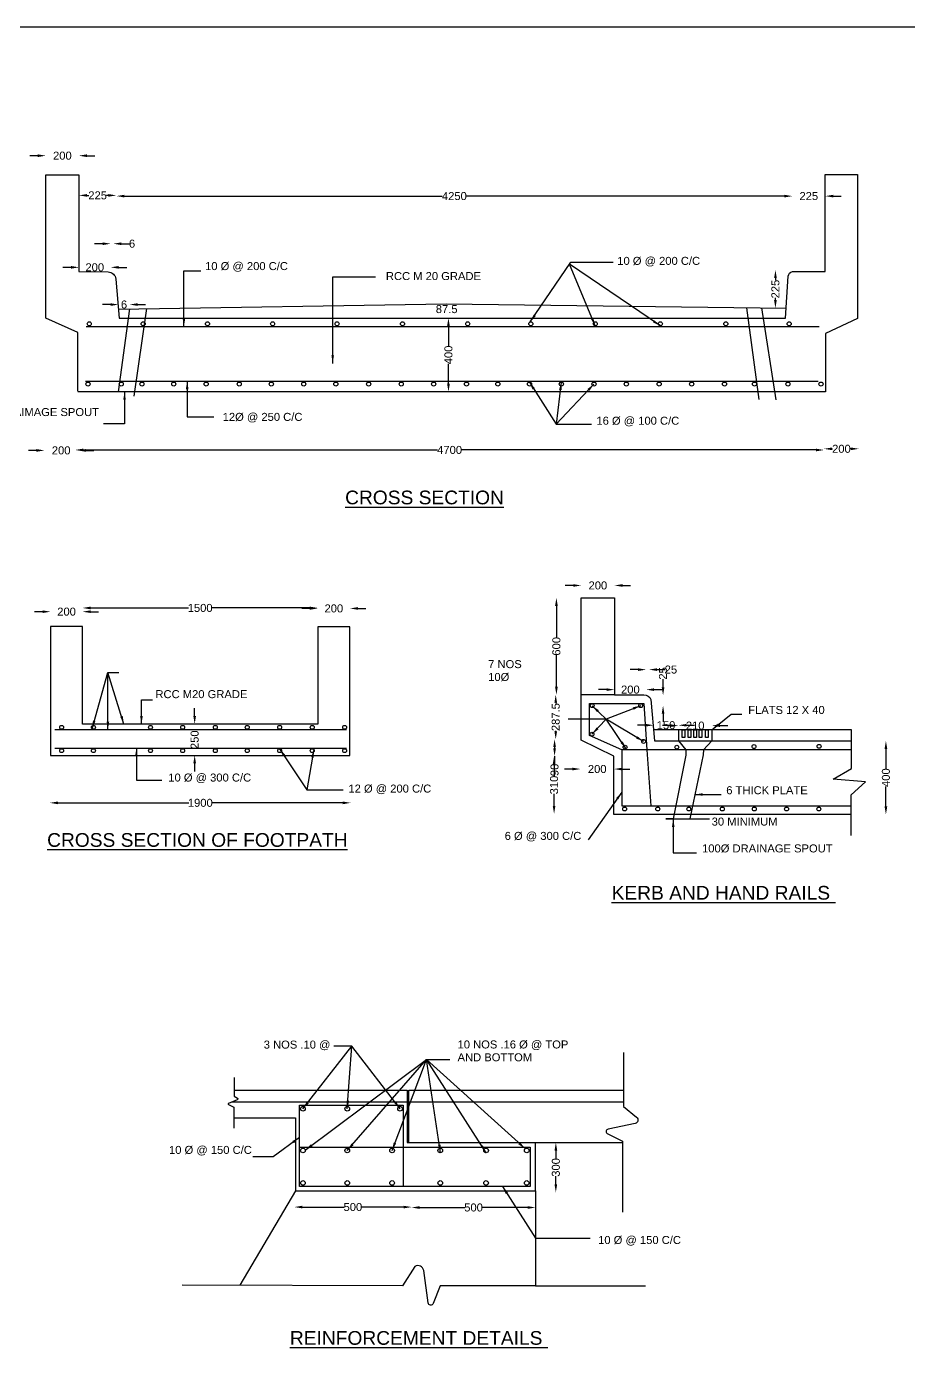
# Model space of a CAD drawing. Header units: millimetres. Extents: x 2326838 to 2622259, y 44388336 to 44595376.
# Drawn here: x 2473047 to 2550099, y 44478385 to 44595376 of the extents above; entities that cross this region are included whole.
import ezdxf

# ---------------------------------------------------------------- set-up
doc = ezdxf.new("R2010")
doc.units = ezdxf.units.MM
doc.header["$MEASUREMENT"] = 0
for name, color, linetype in [('DIMENSION', 7, 'Continuous'), ('DRAWING', 2, 'Continuous'), ('TEXT', 7, 'Continuous')]:
    doc.layers.add(name, color=color, linetype=linetype)
doc.styles.get("Standard").update_dxf_attribs({"font": 'arial.ttf', "height": 700})
doc.dimstyles.get("Standard").update_dxf_attribs({"dimtxt": 700, "dimasz": 700, "dimexe": 0.18, "dimexo": 0.0625, "dimgap": 0.09, "dimtad": 0, "dimdec": 0, "dimzin": 0, "dimdsep": 46, "dimtxsty": 'Standard', "dimcen": 0.09, "dimse1": 1, "dimse2": 1, "dimadec": 0, "dimazin": 0, "dimtfac": 1, "dimtdec": 0, "dimtofl": 0, "dimtmove": 0, "dimatfit": 3, "dimfxl": 1, "dimtolj": 1, "dimtzin": 0, "dimarcsym": 0})

# ---------------------------------------------------------------- blocks, each defined once
blk = doc.blocks.new('*D62')
at = {"layer": 'Defpoints', "color": 0, "transparency": 16777216}
for p in [(2474713, 44584097), (2474713, 44582410), (2477605, 44582410)]:
    blk.add_point(p, dxfattribs=at)
at = {"layer": 'DIMENSION', "color": 0, "lineweight": -2, "transparency": 16777216}
for p, q in [((2474013, 44584097), (2473313, 44584097)), ((2478305, 44584097), (2479005, 44584097))]:
    blk.add_line(p, q, dxfattribs=at)
at = {"layer": 'DIMENSION', "color": 0, "transparency": 16777216}
for points in [[(2474013, 44584214), (2474013, 44583980), (2474713, 44584097)], [(2478305, 44584214), (2478305, 44583980), (2477605, 44584097)]]:
    blk.add_solid(points, dxfattribs=at)
at = {"layer": 'DIMENSION', "color": 0, "transparency": 16777216, "insert": (2476159, 44584097), "char_height": 700, "attachment_point": 5}
blk.add_mtext('\\A1;200', dxfattribs=at)
blk = doc.blocks.new('*D63')
at = {"layer": 'Defpoints', "color": 0, "transparency": 16777216}
for p in [(2477605, 44580625), (2477605, 44580625), (2480884, 44580625)]:
    blk.add_point(p, dxfattribs=at)
at = {"layer": 'DIMENSION', "color": 0, "lineweight": -2, "transparency": 16777216}
for p, q in [((2478305, 44580625), (2478462, 44580625)), ((2480184, 44580625), (2480026, 44580625))]:
    blk.add_line(p, q, dxfattribs=at)
at = {"layer": 'DIMENSION', "color": 0, "transparency": 16777216}
for points in [[(2478305, 44580742), (2478305, 44580508), (2477605, 44580625)], [(2480184, 44580742), (2480184, 44580508), (2480884, 44580625)]]:
    blk.add_solid(points, dxfattribs=at)
at = {"layer": 'DIMENSION', "color": 0, "transparency": 16777216, "insert": (2479244, 44580625), "char_height": 700, "attachment_point": 5}
blk.add_mtext('\\A1;225', dxfattribs=at)
blk = doc.blocks.new('*D64')
at = {"layer": 'Defpoints', "color": 0, "transparency": 16777216}
for p in [(2480884, 44580625), (2539963, 44580625), (2539963, 44580563)]:
    blk.add_point(p, dxfattribs=at)
at = {"layer": 'DIMENSION', "color": 0, "lineweight": -2, "transparency": 16777216}
for p, q in [((2481584, 44580563), (2509365, 44580563)), ((2539263, 44580563), (2511482, 44580563))]:
    blk.add_line(p, q, dxfattribs=at)
at = {"layer": 'DIMENSION', "color": 0, "transparency": 16777216}
for points in [[(2481584, 44580679), (2481584, 44580446), (2480884, 44580563)], [(2539263, 44580679), (2539263, 44580446), (2539963, 44580563)]]:
    blk.add_solid(points, dxfattribs=at)
at = {"layer": 'DIMENSION', "color": 0, "transparency": 16777216, "insert": (2510424, 44580563), "char_height": 700, "attachment_point": 5}
blk.add_mtext('\\A1;4250', dxfattribs=at)
blk = doc.blocks.new('*D65')
at = {"layer": 'Defpoints', "color": 0, "transparency": 16777216}
for p in [(2539963, 44580625), (2542849, 44580625), (2542849, 44580562)]:
    blk.add_point(p, dxfattribs=at)
at = {"layer": 'DIMENSION', "color": 0, "lineweight": -2, "transparency": 16777216}
for p, q in [((2539263, 44580562), (2538563, 44580562)), ((2543549, 44580562), (2544249, 44580562))]:
    blk.add_line(p, q, dxfattribs=at)
at = {"layer": 'DIMENSION', "color": 0, "transparency": 16777216}
for points in [[(2539263, 44580679), (2539263, 44580445), (2539963, 44580562)], [(2543549, 44580679), (2543549, 44580445), (2542849, 44580562)]]:
    blk.add_solid(points, dxfattribs=at)
at = {"layer": 'DIMENSION', "color": 0, "transparency": 16777216, "insert": (2541406, 44580562), "char_height": 700, "attachment_point": 5}
blk.add_mtext('\\A1;225', dxfattribs=at)
blk = doc.blocks.new('*D66')
at = {"layer": 'Defpoints', "color": 0, "transparency": 16777216}
for p in [(2538490, 44574102), (2538504, 44574102), (2538504, 44570762)]:
    blk.add_point(p, dxfattribs=at)
at = {"layer": 'DIMENSION', "color": 0, "lineweight": -2, "transparency": 16777216}
for p, q in [((2538490, 44573402), (2538490, 44573214)), ((2538490, 44571462), (2538490, 44571650))]:
    blk.add_line(p, q, dxfattribs=at)
at = {"layer": 'DIMENSION', "color": 0, "transparency": 16777216}
for points in [[(2538374, 44573402), (2538607, 44573402), (2538490, 44574102)], [(2538374, 44571462), (2538607, 44571462), (2538490, 44570762)]]:
    blk.add_solid(points, dxfattribs=at)
at = {"layer": 'DIMENSION', "color": 0, "transparency": 16777216, "insert": (2538490, 44572432), "char_height": 700, "attachment_point": 5, "rotation": 90}
blk.add_mtext('\\A1;225', dxfattribs=at)
blk = doc.blocks.new('*D67')
at = {"layer": 'Defpoints', "color": 0, "transparency": 16777216}
for p in [(2509909, 44569897), (2509909, 44563443), (2509909, 44563443)]:
    blk.add_point(p, dxfattribs=at)
at = {"layer": 'DIMENSION', "color": 0, "lineweight": -2, "transparency": 16777216}
for p, q in [((2509909, 44569197), (2509909, 44567456)), ((2509909, 44564143), (2509909, 44565883))]:
    blk.add_line(p, q, dxfattribs=at)
at = {"layer": 'DIMENSION', "color": 0, "transparency": 16777216}
for points in [[(2509792, 44569197), (2510026, 44569197), (2509909, 44569897)], [(2509792, 44564143), (2510026, 44564143), (2509909, 44563443)]]:
    blk.add_solid(points, dxfattribs=at)
at = {"layer": 'DIMENSION', "color": 0, "transparency": 16777216, "insert": (2509909, 44566670), "char_height": 700, "attachment_point": 5, "rotation": 90}
blk.add_mtext('\\A1;400', dxfattribs=at)
blk = doc.blocks.new('*D68')
at = {"layer": 'Defpoints', "color": 0, "transparency": 16777216}
for p in [(2477605, 44574331), (2477605, 44573966), (2480380, 44573887)]:
    blk.add_point(p, dxfattribs=at)
at = {"layer": 'DIMENSION', "color": 0, "lineweight": -2, "transparency": 16777216}
for p, q in [((2476905, 44574331), (2476205, 44574331)), ((2481080, 44574331), (2481780, 44574331))]:
    blk.add_line(p, q, dxfattribs=at)
at = {"layer": 'DIMENSION', "color": 0, "transparency": 16777216}
for points in [[(2476905, 44574448), (2476905, 44574214), (2477605, 44574331)], [(2481080, 44574448), (2481080, 44574214), (2480380, 44574331)]]:
    blk.add_solid(points, dxfattribs=at)
at = {"layer": 'DIMENSION', "color": 0, "transparency": 16777216, "insert": (2478992, 44574331), "char_height": 700, "attachment_point": 5}
blk.add_mtext('\\A1;200', dxfattribs=at)
blk = doc.blocks.new('*D69')
at = {"layer": 'Defpoints', "color": 0, "transparency": 16777216}
for p in [(2480617, 44576398), (2480380, 44573887), (2480617, 44573747)]:
    blk.add_point(p, dxfattribs=at)
at = {"layer": 'DIMENSION', "color": 0, "lineweight": -2, "transparency": 16777216}
for p, q in [((2479680, 44576398), (2478980, 44576398)), ((2481317, 44576398), (2482017, 44576398))]:
    blk.add_line(p, q, dxfattribs=at)
at = {"layer": 'DIMENSION', "color": 0, "transparency": 16777216}
for points in [[(2479680, 44576515), (2479680, 44576281), (2480380, 44576398)], [(2481317, 44576515), (2481317, 44576281), (2480617, 44576398)]]:
    blk.add_solid(points, dxfattribs=at)
at = {"layer": 'DIMENSION', "color": 0, "transparency": 16777216, "insert": (2482248, 44576398), "char_height": 700, "attachment_point": 5}
blk.add_mtext('\\A1;6', dxfattribs=at)
blk = doc.blocks.new('*D70')
at = {"layer": 'Defpoints', "color": 0, "transparency": 16777216}
for p in [(2481067, 44571076), (2481067, 44570682), (2482032, 44570697)]:
    blk.add_point(p, dxfattribs=at)
at = {"layer": 'DIMENSION', "color": 0, "lineweight": -2, "transparency": 16777216}
for p, q in [((2480367, 44571076), (2479667, 44571076)), ((2482732, 44571076), (2483432, 44571076))]:
    blk.add_line(p, q, dxfattribs=at)
at = {"layer": 'DIMENSION', "color": 0, "transparency": 16777216}
for points in [[(2480367, 44571192), (2480367, 44570959), (2481067, 44571076)], [(2482732, 44571192), (2482732, 44570959), (2482032, 44571076)]]:
    blk.add_solid(points, dxfattribs=at)
at = {"layer": 'DIMENSION', "color": 0, "transparency": 16777216, "insert": (2481550, 44571076), "char_height": 700, "attachment_point": 5}
blk.add_mtext('\\A1;6', dxfattribs=at)
blk = doc.blocks.new('*D71')
at = {"layer": 'Defpoints', "color": 0, "transparency": 16777216}
for p in [(2474593, 44558317), (2474593, 44558317), (2477515, 44558317)]:
    blk.add_point(p, dxfattribs=at)
at = {"layer": 'DIMENSION', "color": 0, "lineweight": -2, "transparency": 16777216}
for p, q in [((2473893, 44558317), (2473193, 44558317)), ((2478215, 44558317), (2478915, 44558317))]:
    blk.add_line(p, q, dxfattribs=at)
at = {"layer": 'DIMENSION', "color": 0, "transparency": 16777216}
for points in [[(2473893, 44558434), (2473893, 44558200), (2474593, 44558317)], [(2478215, 44558434), (2478215, 44558200), (2477515, 44558317)]]:
    blk.add_solid(points, dxfattribs=at)
at = {"layer": 'DIMENSION', "color": 0, "transparency": 16777216, "insert": (2476054, 44558317), "char_height": 700, "attachment_point": 5}
blk.add_mtext('\\A1;200', dxfattribs=at)
blk = doc.blocks.new('*D72')
at = {"layer": 'Defpoints', "color": 0, "transparency": 16777216}
for p in [(2477282, 44558423), (2542736, 44558423), (2542736, 44558356)]:
    blk.add_point(p, dxfattribs=at)
at = {"layer": 'DIMENSION', "color": 0, "lineweight": -2, "transparency": 16777216}
for p, q in [((2477982, 44558356), (2508951, 44558356)), ((2542036, 44558356), (2511067, 44558356))]:
    blk.add_line(p, q, dxfattribs=at)
at = {"layer": 'DIMENSION', "color": 0, "transparency": 16777216}
for points in [[(2477982, 44558472), (2477982, 44558239), (2477282, 44558356)], [(2542036, 44558472), (2542036, 44558239), (2542736, 44558356)]]:
    blk.add_solid(points, dxfattribs=at)
at = {"layer": 'DIMENSION', "color": 0, "transparency": 16777216, "insert": (2510009, 44558356), "char_height": 700, "attachment_point": 5}
blk.add_mtext('\\A1;4700', dxfattribs=at)
blk = doc.blocks.new('*D73')
at = {"layer": 'Defpoints', "color": 0, "transparency": 16777216}
for p in [(2542736, 44558356), (2545784, 44558457), (2545784, 44558356)]:
    blk.add_point(p, dxfattribs=at)
at = {"layer": 'DIMENSION', "color": 0, "lineweight": -2, "transparency": 16777216}
for p, q in [((2543436, 44558457), (2543482, 44558457)), ((2545084, 44558457), (2545038, 44558457))]:
    blk.add_line(p, q, dxfattribs=at)
at = {"layer": 'DIMENSION', "color": 0, "transparency": 16777216}
for points in [[(2543436, 44558574), (2543436, 44558340), (2542736, 44558457)], [(2545084, 44558574), (2545084, 44558340), (2545784, 44558457)]]:
    blk.add_solid(points, dxfattribs=at)
at = {"layer": 'DIMENSION', "color": 0, "transparency": 16777216, "insert": (2544260, 44558457), "char_height": 700, "attachment_point": 5}
blk.add_mtext('\\A1;200', dxfattribs=at)
blk = doc.blocks.new('*D74')
at = {"layer": 'Defpoints', "color": 0, "transparency": 16777216}
for p in [(2524429, 44546505), (2521510, 44545420), (2524429, 44545420)]:
    blk.add_point(p, dxfattribs=at)
at = {"layer": 'DIMENSION', "color": 0, "lineweight": -2, "transparency": 16777216}
for p, q in [((2520810, 44546505), (2520110, 44546505)), ((2525129, 44546505), (2525829, 44546505))]:
    blk.add_line(p, q, dxfattribs=at)
at = {"layer": 'DIMENSION', "color": 0, "transparency": 16777216}
for points in [[(2520810, 44546621), (2520810, 44546388), (2521510, 44546505)], [(2525129, 44546621), (2525129, 44546388), (2524429, 44546505)]]:
    blk.add_solid(points, dxfattribs=at)
at = {"layer": 'DIMENSION', "color": 0, "transparency": 16777216, "insert": (2522970, 44546505), "char_height": 700, "attachment_point": 5}
blk.add_mtext('\\A1;200', dxfattribs=at)
blk = doc.blocks.new('*D75')
at = {"layer": 'Defpoints', "color": 0, "transparency": 16777216}
for p in [(2521510, 44545420), (2519344, 44536943), (2521510, 44536943)]:
    blk.add_point(p, dxfattribs=at)
at = {"layer": 'DIMENSION', "color": 0, "lineweight": -2, "transparency": 16777216}
for p, q in [((2519344, 44544720), (2519344, 44541956)), ((2519344, 44537643), (2519344, 44540408))]:
    blk.add_line(p, q, dxfattribs=at)
at = {"layer": 'DIMENSION', "color": 0, "transparency": 16777216}
for points in [[(2519227, 44544720), (2519461, 44544720), (2519344, 44545420)], [(2519227, 44537643), (2519461, 44537643), (2519344, 44536943)]]:
    blk.add_solid(points, dxfattribs=at)
at = {"layer": 'DIMENSION', "color": 0, "transparency": 16777216, "insert": (2519344, 44541182), "char_height": 700, "attachment_point": 5, "rotation": 90}
blk.add_mtext('\\A1;600', dxfattribs=at)
blk = doc.blocks.new('*D76')
at = {"layer": 'Defpoints', "color": 0, "transparency": 16777216}
for p in [(2519344, 44536943), (2519285, 44533034), (2519344, 44533034)]:
    blk.add_point(p, dxfattribs=at)
at = {"layer": 'DIMENSION', "color": 0, "lineweight": -2, "transparency": 16777216}
for p, q in [((2519285, 44536243), (2519285, 44536178)), ((2519285, 44533734), (2519285, 44533799))]:
    blk.add_line(p, q, dxfattribs=at)
at = {"layer": 'DIMENSION', "color": 0, "transparency": 16777216}
for points in [[(2519168, 44536243), (2519401, 44536243), (2519285, 44536943)], [(2519168, 44533734), (2519401, 44533734), (2519285, 44533034)]]:
    blk.add_solid(points, dxfattribs=at)
at = {"layer": 'DIMENSION', "color": 0, "transparency": 16777216, "insert": (2519285, 44534989), "char_height": 700, "attachment_point": 5, "rotation": 90}
blk.add_mtext('\\A1;287.5', dxfattribs=at)
blk = doc.blocks.new('*D77')
at = {"layer": 'Defpoints', "color": 0, "transparency": 16777216}
for p in [(2519280, 44533063), (2519184, 44531573), (2519280, 44531573)]:
    blk.add_point(p, dxfattribs=at)
at = {"layer": 'DIMENSION', "color": 0, "lineweight": -2, "transparency": 16777216}
for p, q in [((2519184, 44532363), (2519184, 44532273)), ((2519184, 44531573), (2519184, 44530873))]:
    blk.add_line(p, q, dxfattribs=at)
at = {"layer": 'DIMENSION', "color": 0, "transparency": 16777216}
for points in [[(2519067, 44532363), (2519300, 44532363), (2519184, 44533063)], [(2519067, 44532273), (2519300, 44532273), (2519184, 44531573)]]:
    blk.add_solid(points, dxfattribs=at)
at = {"layer": 'DIMENSION', "color": 0, "transparency": 16777216, "insert": (2519184, 44530372), "char_height": 700, "attachment_point": 5, "rotation": 90}
blk.add_mtext('\\A1;90', dxfattribs=at)
blk = doc.blocks.new('*D78')
at = {"layer": 'Defpoints', "color": 0, "transparency": 16777216}
for p in [(2519184, 44531573), (2519143, 44526527), (2519184, 44526527)]:
    blk.add_point(p, dxfattribs=at)
at = {"layer": 'DIMENSION', "color": 0, "lineweight": -2, "transparency": 16777216}
for p, q in [((2519143, 44530873), (2519143, 44529822)), ((2519143, 44527227), (2519143, 44528278))]:
    blk.add_line(p, q, dxfattribs=at)
at = {"layer": 'DIMENSION', "color": 0, "transparency": 16777216}
for points in [[(2519026, 44530873), (2519260, 44530873), (2519143, 44531573)], [(2519026, 44527227), (2519260, 44527227), (2519143, 44526527)]]:
    blk.add_solid(points, dxfattribs=at)
at = {"layer": 'DIMENSION', "color": 0, "transparency": 16777216, "insert": (2519143, 44529050), "char_height": 700, "attachment_point": 5, "rotation": 90}
blk.add_mtext('\\A1;310', dxfattribs=at)
blk = doc.blocks.new('*D79')
at = {"layer": 'Defpoints', "color": 0, "transparency": 16777216}
for p in [(2521448, 44530489), (2521448, 44530448), (2524375, 44530489)]:
    blk.add_point(p, dxfattribs=at)
at = {"layer": 'DIMENSION', "color": 0, "lineweight": -2, "transparency": 16777216}
for p, q in [((2520748, 44530448), (2520048, 44530448)), ((2525075, 44530448), (2525775, 44530448))]:
    blk.add_line(p, q, dxfattribs=at)
at = {"layer": 'DIMENSION', "color": 0, "transparency": 16777216}
for points in [[(2520748, 44530564), (2520748, 44530331), (2521448, 44530448)], [(2525075, 44530564), (2525075, 44530331), (2524375, 44530448)]]:
    blk.add_solid(points, dxfattribs=at)
at = {"layer": 'DIMENSION', "color": 0, "transparency": 16777216, "insert": (2522911, 44530448), "char_height": 700, "attachment_point": 5}
blk.add_mtext('\\A1;200', dxfattribs=at)
blk = doc.blocks.new('*D80')
at = {"layer": 'Defpoints', "color": 0, "transparency": 16777216}
for p in [(2524429, 44537393), (2524429, 44536943), (2527189, 44536914)]:
    blk.add_point(p, dxfattribs=at)
at = {"layer": 'DIMENSION', "color": 0, "lineweight": -2, "transparency": 16777216}
for p, q in [((2523729, 44537393), (2523029, 44537393)), ((2527889, 44537393), (2528589, 44537393))]:
    blk.add_line(p, q, dxfattribs=at)
at = {"layer": 'DIMENSION', "color": 0, "transparency": 16777216}
for points in [[(2523729, 44537510), (2523729, 44537276), (2524429, 44537393)], [(2527889, 44537510), (2527889, 44537276), (2527189, 44537393)]]:
    blk.add_solid(points, dxfattribs=at)
at = {"layer": 'DIMENSION', "color": 0, "transparency": 16777216, "insert": (2525809, 44537393), "char_height": 700, "attachment_point": 5}
blk.add_mtext('\\A1;200', dxfattribs=at)
blk = doc.blocks.new('*D81')
at = {"layer": 'Defpoints', "color": 0, "transparency": 16777216}
for p in [(2527445, 44539144), (2527189, 44536914), (2527445, 44536762)]:
    blk.add_point(p, dxfattribs=at)
at = {"layer": 'DIMENSION', "color": 0, "lineweight": -2, "transparency": 16777216}
for p, q in [((2526489, 44539144), (2525789, 44539144)), ((2528145, 44539144), (2528845, 44539144))]:
    blk.add_line(p, q, dxfattribs=at)
at = {"layer": 'DIMENSION', "color": 0, "transparency": 16777216}
for points in [[(2526489, 44539261), (2526489, 44539028), (2527189, 44539144)], [(2528145, 44539261), (2528145, 44539028), (2527445, 44539144)]]:
    blk.add_solid(points, dxfattribs=at)
at = {"layer": 'DIMENSION', "color": 0, "transparency": 16777216, "insert": (2529355, 44539144), "char_height": 700, "attachment_point": 5}
blk.add_mtext('\\A1;25', dxfattribs=at)
blk = doc.blocks.new('*D82')
at = {"layer": 'Defpoints', "color": 0, "transparency": 16777216}
for p in [(2528667, 44536901), (2528783, 44536901), (2528783, 44535989)]:
    blk.add_point(p, dxfattribs=at)
at = {"layer": 'DIMENSION', "color": 0, "lineweight": -2, "transparency": 16777216}
for p, q in [((2528667, 44537601), (2528667, 44538301)), ((2528667, 44535289), (2528667, 44534589))]:
    blk.add_line(p, q, dxfattribs=at)
at = {"layer": 'DIMENSION', "color": 0, "transparency": 16777216}
for points in [[(2528551, 44537601), (2528784, 44537601), (2528667, 44536901)], [(2528551, 44535289), (2528784, 44535289), (2528667, 44535989)]]:
    blk.add_solid(points, dxfattribs=at)
at = {"layer": 'DIMENSION', "color": 0, "transparency": 16777216, "insert": (2528667, 44538811), "char_height": 700, "attachment_point": 5, "rotation": 90}
blk.add_mtext('\\A1;25', dxfattribs=at)
blk = doc.blocks.new('*D83')
at = {"layer": 'Defpoints', "color": 0, "transparency": 16777216}
for p in [(2527841, 44534280), (2527841, 44533890), (2530014, 44533890)]:
    blk.add_point(p, dxfattribs=at)
at = {"layer": 'DIMENSION', "color": 0, "lineweight": -2, "transparency": 16777216}
for p, q in [((2527141, 44534280), (2526441, 44534280)), ((2530714, 44534280), (2531414, 44534280))]:
    blk.add_line(p, q, dxfattribs=at)
at = {"layer": 'DIMENSION', "color": 0, "transparency": 16777216}
for points in [[(2527141, 44534396), (2527141, 44534163), (2527841, 44534280)], [(2530714, 44534396), (2530714, 44534163), (2530014, 44534280)]]:
    blk.add_solid(points, dxfattribs=at)
at = {"layer": 'DIMENSION', "color": 0, "transparency": 16777216, "insert": (2528927, 44534280), "char_height": 700, "attachment_point": 5}
blk.add_mtext('\\A1;150', dxfattribs=at)
blk = doc.blocks.new('*D84')
at = {"layer": 'Defpoints', "color": 0, "transparency": 16777216}
for p in [(2530014, 44533890), (2532937, 44534244), (2532937, 44533890)]:
    blk.add_point(p, dxfattribs=at)
at = {"layer": 'DIMENSION', "color": 0, "lineweight": -2, "transparency": 16777216}
for p, q in [((2529314, 44534244), (2528614, 44534244)), ((2533637, 44534244), (2534337, 44534244))]:
    blk.add_line(p, q, dxfattribs=at)
at = {"layer": 'DIMENSION', "color": 0, "transparency": 16777216}
for points in [[(2529314, 44534361), (2529314, 44534127), (2530014, 44534244)], [(2533637, 44534361), (2533637, 44534127), (2532937, 44534244)]]:
    blk.add_solid(points, dxfattribs=at)
at = {"layer": 'DIMENSION', "color": 0, "transparency": 16777216, "insert": (2531475, 44534244), "char_height": 700, "attachment_point": 5}
blk.add_mtext('\\A1;210', dxfattribs=at)
blk = doc.blocks.new('*D85')
at = {"layer": 'Defpoints', "color": 0, "transparency": 16777216}
for p in [(2545133, 44532915), (2545133, 44526473), (2548148, 44526473)]:
    blk.add_point(p, dxfattribs=at)
at = {"layer": 'DIMENSION', "color": 0, "lineweight": -2, "transparency": 16777216}
for p, q in [((2548148, 44532215), (2548148, 44530480)), ((2548148, 44527173), (2548148, 44528908))]:
    blk.add_line(p, q, dxfattribs=at)
at = {"layer": 'DIMENSION', "color": 0, "transparency": 16777216}
for points in [[(2548031, 44532215), (2548264, 44532215), (2548148, 44532915)], [(2548031, 44527173), (2548264, 44527173), (2548148, 44526473)]]:
    blk.add_solid(points, dxfattribs=at)
at = {"layer": 'DIMENSION', "color": 0, "transparency": 16777216, "insert": (2548148, 44529694), "char_height": 700, "attachment_point": 5, "rotation": 90}
blk.add_mtext('\\A1;400', dxfattribs=at)
blk = doc.blocks.new('*D86')
at = {"layer": 'Defpoints', "color": 0, "transparency": 16777216}
for p in [(2475072, 44527490), (2475072, 44527443), (2501362, 44527443)]:
    blk.add_point(p, dxfattribs=at)
at = {"layer": 'DIMENSION', "color": 0, "lineweight": -2, "transparency": 16777216}
for p, q in [((2475772, 44527490), (2487206, 44527490)), ((2500662, 44527490), (2489228, 44527490))]:
    blk.add_line(p, q, dxfattribs=at)
at = {"layer": 'DIMENSION', "color": 0, "transparency": 16777216}
for points in [[(2475772, 44527606), (2475772, 44527373), (2475072, 44527490)], [(2500662, 44527606), (2500662, 44527373), (2501362, 44527490)]]:
    blk.add_solid(points, dxfattribs=at)
at = {"layer": 'DIMENSION', "color": 0, "transparency": 16777216, "insert": (2488217, 44527490), "char_height": 700, "attachment_point": 5}
blk.add_mtext('\\A1;1900', dxfattribs=at)
blk = doc.blocks.new('*D87')
at = {"layer": 'Defpoints', "color": 0, "transparency": 16777216}
for p in [(2487724, 44534381), (2487724, 44534381), (2487724, 44531642)]:
    blk.add_point(p, dxfattribs=at)
at = {"layer": 'DIMENSION', "color": 0, "lineweight": -2, "transparency": 16777216}
for p, q in [((2487724, 44535081), (2487724, 44535781)), ((2487724, 44530942), (2487724, 44530242))]:
    blk.add_line(p, q, dxfattribs=at)
at = {"layer": 'DIMENSION', "color": 0, "transparency": 16777216}
for points in [[(2487607, 44535081), (2487840, 44535081), (2487724, 44534381)], [(2487607, 44530942), (2487840, 44530942), (2487724, 44531642)]]:
    blk.add_solid(points, dxfattribs=at)
at = {"layer": 'DIMENSION', "color": 0, "transparency": 16777216, "insert": (2487724, 44533012), "char_height": 700, "attachment_point": 5, "rotation": 90}
blk.add_mtext('\\A1;250', dxfattribs=at)
blk = doc.blocks.new('*D88')
at = {"layer": 'Defpoints', "color": 0, "transparency": 16777216}
for p in [(2475128, 44544212), (2475128, 44542933), (2477924, 44542928)]:
    blk.add_point(p, dxfattribs=at)
at = {"layer": 'DIMENSION', "color": 0, "lineweight": -2, "transparency": 16777216}
for p, q in [((2474428, 44544212), (2473728, 44544212)), ((2478624, 44544212), (2479324, 44544212))]:
    blk.add_line(p, q, dxfattribs=at)
at = {"layer": 'DIMENSION', "color": 0, "transparency": 16777216}
for points in [[(2474428, 44544329), (2474428, 44544096), (2475128, 44544212)], [(2478624, 44544329), (2478624, 44544096), (2477924, 44544212)]]:
    blk.add_solid(points, dxfattribs=at)
at = {"layer": 'DIMENSION', "color": 0, "transparency": 16777216, "insert": (2476526, 44544212), "char_height": 700, "attachment_point": 5}
blk.add_mtext('\\A1;200', dxfattribs=at)
blk = doc.blocks.new('*D89')
at = {"layer": 'Defpoints', "color": 0, "transparency": 16777216}
for p in [(2498482, 44544536), (2477924, 44542928), (2498482, 44542881)]:
    blk.add_point(p, dxfattribs=at)
at = {"layer": 'DIMENSION', "color": 0, "lineweight": -2, "transparency": 16777216}
for p, q in [((2478624, 44544536), (2487192, 44544536)), ((2497782, 44544536), (2489214, 44544536))]:
    blk.add_line(p, q, dxfattribs=at)
at = {"layer": 'DIMENSION', "color": 0, "transparency": 16777216}
for points in [[(2478624, 44544653), (2478624, 44544419), (2477924, 44544536)], [(2497782, 44544653), (2497782, 44544419), (2498482, 44544536)]]:
    blk.add_solid(points, dxfattribs=at)
at = {"layer": 'DIMENSION', "color": 0, "transparency": 16777216, "insert": (2488203, 44544536), "char_height": 700, "attachment_point": 5}
blk.add_mtext('\\A1;1500', dxfattribs=at)
blk = doc.blocks.new('*D90')
at = {"layer": 'Defpoints', "color": 0, "transparency": 16777216}
for p in [(2501298, 44544495), (2498482, 44542881), (2501298, 44542881)]:
    blk.add_point(p, dxfattribs=at)
at = {"layer": 'DIMENSION', "color": 0, "lineweight": -2, "transparency": 16777216}
for p, q in [((2497782, 44544495), (2497082, 44544495)), ((2501998, 44544495), (2502698, 44544495))]:
    blk.add_line(p, q, dxfattribs=at)
at = {"layer": 'DIMENSION', "color": 0, "transparency": 16777216}
for points in [[(2497782, 44544612), (2497782, 44544379), (2498482, 44544495)], [(2501998, 44544612), (2501998, 44544379), (2501298, 44544495)]]:
    blk.add_solid(points, dxfattribs=at)
at = {"layer": 'DIMENSION', "color": 0, "transparency": 16777216, "insert": (2499890, 44544495), "char_height": 700, "attachment_point": 5}
blk.add_mtext('\\A1;200', dxfattribs=at)
blk = doc.blocks.new('*D91')
at = {"layer": 'Defpoints', "color": 0, "transparency": 16777216}
for p in [(2496429, 44492175), (2506680, 44492175), (2506680, 44492135)]:
    blk.add_point(p, dxfattribs=at)
at = {"layer": 'DIMENSION', "color": 0, "lineweight": -2, "transparency": 16777216}
for p, q in [((2497129, 44492135), (2500782, 44492135)), ((2505980, 44492135), (2502327, 44492135))]:
    blk.add_line(p, q, dxfattribs=at)
at = {"layer": 'DIMENSION', "color": 0, "transparency": 16777216}
for points in [[(2497129, 44492251), (2497129, 44492018), (2496429, 44492135)], [(2505980, 44492251), (2505980, 44492018), (2506680, 44492135)]]:
    blk.add_solid(points, dxfattribs=at)
at = {"layer": 'DIMENSION', "color": 0, "transparency": 16777216, "insert": (2501554, 44492135), "char_height": 700, "attachment_point": 5}
blk.add_mtext('\\A1;500', dxfattribs=at)
blk = doc.blocks.new('*D92')
at = {"layer": 'Defpoints', "color": 0, "transparency": 16777216}
for p in [(2506680, 44492135), (2517523, 44492135), (2517523, 44492095)]:
    blk.add_point(p, dxfattribs=at)
at = {"layer": 'DIMENSION', "color": 0, "lineweight": -2, "transparency": 16777216}
for p, q in [((2507380, 44492095), (2511329, 44492095)), ((2516823, 44492095), (2512874, 44492095))]:
    blk.add_line(p, q, dxfattribs=at)
at = {"layer": 'DIMENSION', "color": 0, "transparency": 16777216}
for points in [[(2507380, 44492212), (2507380, 44491978), (2506680, 44492095)], [(2516823, 44492212), (2516823, 44491978), (2517523, 44492095)]]:
    blk.add_solid(points, dxfattribs=at)
at = {"layer": 'DIMENSION', "color": 0, "transparency": 16777216, "insert": (2512102, 44492095), "char_height": 700, "attachment_point": 5}
blk.add_mtext('\\A1;500', dxfattribs=at)
blk = doc.blocks.new('*D93')
at = {"layer": 'Defpoints', "color": 0, "transparency": 16777216}
for p in [(2519296, 44497781), (2519296, 44497781), (2519296, 44493422)]:
    blk.add_point(p, dxfattribs=at)
at = {"layer": 'DIMENSION', "color": 0, "lineweight": -2, "transparency": 16777216}
for p, q in [((2519296, 44497081), (2519296, 44496373)), ((2519296, 44494122), (2519296, 44494829))]:
    blk.add_line(p, q, dxfattribs=at)
at = {"layer": 'DIMENSION', "color": 0, "transparency": 16777216}
for points in [[(2519179, 44497081), (2519412, 44497081), (2519296, 44497781)], [(2519179, 44494122), (2519412, 44494122), (2519296, 44493422)]]:
    blk.add_solid(points, dxfattribs=at)
at = {"layer": 'DIMENSION', "color": 0, "transparency": 16777216, "insert": (2519296, 44495601), "char_height": 700, "attachment_point": 5, "rotation": 90}
blk.add_mtext('\\A1;300', dxfattribs=at)

msp = doc.modelspace()

# ---------------------------------------------------------------- linework, layer by layer
at = {"color": 0}
msp.add_lwpolyline([(2622258.7, 44388336.5), (2326838.1, 44388336.5), (2326838.1, 44595375.5), (2622258.7, 44595375.5)], close=True, dxfattribs=at)
at = {"layer": 'DRAWING', "color": 0}
for points in [[(2477509.1, 44563490.2), (2477509.1, 44568637.8), (2474713, 44569896.9), (2474713, 44582409.9), (2477605.1, 44582409.9), (2477605.1, 44573966.2), (2480154.6, 44573927.8, -0.37506841), (2480845.4, 44573306.3), (2481133.4, 44569896.5), (2539385, 44569896.5), (2539618.1, 44573552.4, -0.33738534), (2539982, 44573972), (2542849.1, 44573972), (2542849.1, 44582457.7), (2545670.7, 44582457.7), (2545670.7, 44569843.6), (2542879.2, 44568550.3), (2542879.2, 44563443), (2477509.1, 44563443)], [(2524429.4, 44536943.4), (2526996, 44536943.4, -0.31219254), (2527600.3, 44536525.3), (2527929.5, 44532915.1), (2545133, 44532915.1)], [(2525199.1, 44505660.2), (2525199.1, 44500935), (2526355.8, 44499999, -0.62831837), (2526225, 44499444.1), (2523864.3, 44498952.4, 0.62984755), (2523770.9, 44498572.7), (2525122.5, 44497906.7), (2525122.5, 44491697.7)], [(2491163.2, 44503458.9), (2491163.2, 44501837.2), (2491459.6, 44501672.1, -0.72447203), (2491430.5, 44501521.6), (2490687, 44501205.9, 0.5872061), (2490675.3, 44501097.1), (2491159.3, 44500862), (2491159.3, 44499041.6)], [(2517523.2, 44485250.5), (2509177.7, 44485250.5), (2508573.7, 44483696.5, -0.76862544), (2508126, 44483746.2), (2507742.2, 44486579.7, 0.54816802), (2506974.7, 44486934.7), (2505887.5, 44485258.8), (2486635.3, 44485316)]]:
    msp.add_lwpolyline(points, format="xyb", dxfattribs=at)
for points in [[(2481067.1, 44570681.6), (2509714.6, 44571144.8), (2539439.4, 44570749.9)], [(2482032.2, 44570697.2), (2481024, 44563443)], [(2482446, 44563068.3), (2483541.1, 44570721.6)], [(2535959.4, 44570796.1), (2537036.3, 44562769.4)], [(2537285, 44570778.5), (2538517.4, 44562730)], [(2478251, 44569166.3), (2542299.9, 44569166.3)], [(2478193.5, 44564372.4), (2542234.2, 44564372.4)], [(2545099, 44526472.7), (2524372.5, 44526472.7), (2524376.1, 44531584.4), (2521510, 44532963.9), (2521510, 44545419.9), (2524429.4, 44545419.9), (2524429.4, 44536943.4), (2521510, 44536943.4)], [(2475109, 44531642.3), (2501297.6, 44531642.3), (2501297.6, 44542881.3), (2498481.5, 44542881.3), (2498481.5, 44534380.9), (2477924.3, 44534380.9), (2477924.3, 44542928.2), (2475128, 44542928.2), (2475109, 44531642.3)], [(2545133, 44532137.2), (2525060.3, 44532137.2), (2522234.9, 44533368.3), (2522234.9, 44536182.8), (2526978.5, 44536182.8), (2527253, 44532137.2)], [(2475493, 44533897.5), (2500981.8, 44533897.5)], [(2545133, 44533890.3), (2527840.6, 44533890.3)], [(2530013.8, 44533890.3), (2530013.8, 44532915.1)], [(2532937.1, 44533890.3), (2532937.1, 44532915.1)], [(2545099, 44524635.3), (2545099, 44528203.2), (2546373.5, 44529337.7), (2543535.3, 44529554.6), (2545133, 44530486.7), (2545133, 44533890.3)], [(2530013.8, 44532915.1), (2530661.1, 44532137.2), (2530661.1, 44531675.8), (2529558.4, 44526083.5), (2528923.4, 44526083.5), (2529558.4, 44526083.5), (2532736, 44526083.5)], [(2532937.1, 44532915.1), (2532212.1, 44532137.2), (2532159.4, 44531692.2), (2530994.2, 44526083.5)], [(2475493, 44532263.7), (2500981.8, 44532263.7)], [(2525060.3, 44532137.2), (2525060.3, 44527223.9), (2545099, 44527223.9)], [(2527253, 44532137.2), (2527589.9, 44527223.9)], [(2491163.2, 44502366.9), (2506297, 44502366.9), (2506297, 44497780.9), (2525122.5, 44497780.9)], [(2506445.9, 44497780.9), (2506445.9, 44502366.9), (2525199.1, 44502366.9)], [(2490967.6, 44501325), (2506297, 44501325)], [(2506445.9, 44501325), (2525199.1, 44501325)], [(2491159.3, 44499951.8), (2496527.7, 44499951.8), (2496527.7, 44493559.9), (2517523.2, 44493559.9), (2517523.2, 44497780.9)], [(2496527.7, 44493559.9), (2491679.2, 44485301)], [(2517523.2, 44493559.9), (2517523.2, 44485250.5), (2527138.2, 44485250.5)]]:
    msp.add_lwpolyline(points, dxfattribs=at)
for points in [[(2530344, 44533890.3), (2530580.1, 44533890.3), (2530580.1, 44533213.3), (2530344, 44533213.3)], [(2530873, 44533890.3), (2531109.1, 44533890.3), (2531109.1, 44533213.3), (2530873, 44533213.3)], [(2531357.8, 44533890.3), (2531594, 44533890.3), (2531594, 44533213.3), (2531357.8, 44533213.3)], [(2531817.5, 44533890.3), (2532053.7, 44533890.3), (2532053.7, 44533213.3), (2531817.5, 44533213.3)], [(2532381.1, 44533890.3), (2532617.3, 44533890.3), (2532617.3, 44533213.3), (2532381.1, 44533213.3)], [(2496892.5, 44501044), (2505949.5, 44501044), (2505949.5, 44493938.1), (2496892.5, 44493938.1)], [(2496892.5, 44497387.3), (2517064.9, 44497387.3), (2517064.9, 44493938.1), (2496892.5, 44493938.1)]]:
    msp.add_lwpolyline(points, close=True, dxfattribs=at)
for centre, radius in [((2478506.9, 44569390.2), 178.9), ((2483226.1, 44569390.2), 178.9), ((2488842, 44569390.2), 178.9), ((2494535.2, 44569390.2), 178.9), ((2500173.5, 44569390.2), 178.9), ((2505895.5, 44569390.2), 178.9), ((2511593.8, 44569390.2), 178.9), ((2517107.3, 44569390.2), 178.9), ((2522738.4, 44569390.2), 178.9), ((2528437.2, 44569390.2), 178.9), ((2534152.4, 44569390.2), 178.9), ((2539692.3, 44569390.2), 178.9), ((2478396.4, 44564120.9), 178.9), ((2481306.4, 44564120.9), 178.9), ((2483115.6, 44564120.9), 178.9), ((2485897.1, 44564120.9), 178.9), ((2488731.5, 44564120.9), 178.9), ((2491622, 44564120.9), 178.9), ((2494424.7, 44564120.9), 178.9), ((2497259.2, 44564120.9), 178.9), ((2500063.1, 44564120.9), 178.9), ((2502930.9, 44564120.9), 178.9), ((2505785.1, 44564120.9), 178.9), ((2508615.5, 44564120.9), 178.9), ((2511483.3, 44564120.9), 178.9), ((2514222.5, 44564120.9), 178.9), ((2516996.8, 44564120.9), 178.9), ((2519773.2, 44564120.9), 178.9), ((2522627.9, 44564120.9), 178.9), ((2525457.9, 44564120.9), 178.9), ((2528326.8, 44564120.9), 178.9), ((2531164.8, 44564120.9), 178.9), ((2534041.9, 44564120.9), 178.9), ((2536657.7, 44564120.9), 178.9), ((2539581.8, 44564120.9), 178.9), ((2542473.9, 44564120.9), 178.9), ((2522472.6, 44535991), 170.2), ((2526712.7, 44535991), 170.2), ((2476093.8, 44534096.3), 170.2), ((2478874.9, 44534096.3), 170.2), ((2483862, 44534096.3), 170.2), ((2486672, 44534096.3), 170.2), ((2489529.3, 44534096.3), 170.2), ((2492317.9, 44534096.3), 170.2), ((2495153.8, 44534096.3), 170.2), ((2498003.5, 44534096.3), 170.2), ((2500832, 44534096.3), 170.2), ((2522453.1, 44533500.9), 170.2), ((2525349.9, 44532355.1), 170.2), ((2526968.1, 44532861.1), 170.2), ((2529873.9, 44532363.4), 170.2), ((2536618, 44532414.6), 170.2), ((2542305.8, 44532435.6), 170.2), ((2476093.8, 44532053.7), 170.2), ((2478874.9, 44532053.7), 170.2), ((2483862, 44532053.7), 170.2), ((2486672, 44532053.7), 170.2), ((2489529.3, 44532053.7), 170.2), ((2492317.9, 44532053.7), 170.2), ((2495153.8, 44532053.7), 170.2), ((2498003.5, 44532053.7), 170.2), ((2500832, 44532053.7), 170.2), ((2525307.7, 44526949.4), 170.2), ((2528204.4, 44526949.4), 170.2), ((2530917.9, 44526949.4), 170.2), ((2533845.9, 44526949.4), 170.2), ((2536648.8, 44526949.4), 170.2), ((2539462.1, 44526949.4), 170.2), ((2542285.8, 44526949.4), 170.2), ((2497186.9, 44500736.4), 203.6), ((2501063.8, 44500736.4), 203.6), ((2505680.4, 44500736.4), 203.6), ((2497186.9, 44497087), 203.6), ((2501063.8, 44497087), 203.6), ((2504981.8, 44497087), 203.6), ((2509191.2, 44497087), 203.6), ((2513195.3, 44497087), 203.6), ((2516747.6, 44497087), 203.6), ((2497186.9, 44494240.5), 203.6), ((2501063.8, 44494240.5), 203.6), ((2504981.8, 44494240.5), 203.6), ((2509191.2, 44494240.5), 203.6), ((2513195.3, 44494240.5), 203.6), ((2516747.6, 44494240.5), 203.6)]:
    msp.add_circle(centre, radius, dxfattribs=at)

# ---------------------------------------------------------------- texts
at = {"layer": 'TEXT', "color": 0}
for s, height, p in [('10 Ø @ 200 C/C', 700, (2488635.9, 44574091.1)), ('10 Ø @ 200 C/C', 700, (2524664.9, 44574546.9)), ('RCC M 20 GRADE', 700, (2504439.6, 44573218.6)), (' 87.5', 700, (2508528.5, 44570330.4)), ('100Ø DRAIMAGE SPOUT', 700, (2467841.1, 44561322.2)), ('12Ø @ 250 C/C', 700, (2490173.5, 44560900.6)), ('16 Ø @ 100 C/C', 700, (2522841.7, 44560566.2)), ('%%UCROSS SECTION', 1200, (2500876.2, 44553602.7)), ('7 NOS ', 700, (2513380.4, 44539275.3)), ('10Ø', 700, (2513380.4, 44538150.9)), ('RCC M20 GRADE', 700, (2484292.9, 44536649.2)), ('FLATS 12 X 40', 700, (2536111, 44535267.1)), ('10 Ø @ 300 C/C', 700, (2485419.4, 44529353.8)), ('12 Ø @ 200 C/C', 700, (2501164.4, 44528389.4)), ('6 THICK PLATE', 700, (2534191.3, 44528243)), ('30 MINIMUM', 700, (2532918.2, 44525502.3)), ('%%UCROSS SECTION OF FOOTPATH', 1200, (2474827.6, 44523643.6)), ('6 Ø @ 300 C/C', 700, (2514824.1, 44524249.8)), ('100Ø DRAINAGE SPOUT ', 700, (2532076.5, 44523155.6)), ('%%UKERB AND HAND RAILS ', 1200, (2524173, 44519023.5)), ('3 NOS .10 @', 700, (2493759.6, 44505994.5)), ('10 NOS .16 Ø @ TOP ', 700, (2510704, 44506007.9)), ('AND BOTTOM ', 700, (2510704, 44504883.4)), ('10 Ø @ 150 C/C', 700, (2485481, 44496783.1)), ('10 Ø @ 150 C/C', 700, (2522991.9, 44488903.6)), ('%%UREINFORCEMENT DETAILS ', 1200, (2496050.3, 44480086.8))]:
    msp.add_text(s, height=height, dxfattribs=at).set_placement(p)

# ---------------------------------------------------------------- dimensions: what is measured, and where the dimension line sits
at = {"layer": 'DIMENSION', "color": 0}
for base, p1, p2, text, picture, middle in [((2474713, 44584097.1), (2477605.1, 44582409.9), (2474713, 44582409.9), '200', '*D62', (2476159.1, 44584097.1)), ((2477605.1, 44580625.1), (2480883.7, 44580625.1), (2477605.1, 44580625.1), '225', '*D63', (2479244.4, 44580625.1)), ((2539963.5, 44580562.6), (2480883.7, 44580625.1), (2539963.5, 44580625.1), '4250', '*D64', (2510423.6, 44580562.6)), ((2542849.1, 44580562.1), (2539963.5, 44580625.1), (2542849.1, 44580625.1), '225', '*D65', (2541406.3, 44580562.1)), ((2480616.6, 44576398), (2480379.6, 44573887.5), (2480616.6, 44573746.6), '6', '*D69', (2482247.8, 44576398)), ((2477605.1, 44574330.9), (2480379.6, 44573887.5), (2477605.1, 44573966.2), '200', '*D68', (2478992.4, 44574330.9)), ((2481067.1, 44571075.7), (2482032.2, 44570697.2), (2481067.1, 44570681.6), '6', '*D70', (2481549.6, 44571075.7)), ((2474593, 44558316.8), (2477515.3, 44558316.8), (2474593, 44558316.8), '200', '*D71', (2476054.1, 44558316.8)), ((2542736, 44558355.5), (2477282.4, 44558422.6), (2542736, 44558422.6), '4700', '*D72', (2510009.2, 44558355.5)), ((2545783.9, 44558457), (2542736, 44558355.5), (2545783.9, 44558355.5), '200', '*D73', (2544260, 44558457)), ((2524429.4, 44546504.6), (2521510, 44545419.9), (2524429.4, 44545419.9), '200', '*D74', (2522969.7, 44546504.6)), ((2475128, 44544212.4), (2477924.3, 44542928.2), (2475128, 44542932.9), '200', '*D88', (2476526.2, 44544212.4)), ((2498481.5, 44544535.9), (2477924.3, 44542928.2), (2498481.5, 44542881.3), '1500', '*D89', (2488202.9, 44544535.9)), ((2501297.6, 44544495.4), (2498481.5, 44542881.3), (2501297.6, 44542881.3), '200', '*D90', (2499889.5, 44544495.4)), ((2527444.8, 44539144.5), (2527188.9, 44536913.9), (2527444.8, 44536761.9), '25', '*D81', (2529354.9, 44539144.5)), ((2524429.4, 44537392.9), (2527188.9, 44536913.9), (2524429.4, 44536943.4), '200', '*D80', (2525809.1, 44537392.9)), ((2527840.6, 44534279.7), (2530013.8, 44533890.3), (2527840.6, 44533890.3), '150', '*D83', (2528927.2, 44534279.7)), ((2532937.1, 44534244.1), (2530013.8, 44533890.3), (2532937.1, 44533890.3), '210', '*D84', (2531475.5, 44534244.1)), ((2521447.6, 44530447.6), (2524375.3, 44530488.5), (2521447.6, 44530488.5), '200', '*D79', (2522911.4, 44530447.6)), ((2475072.2, 44527489.7), (2501362.4, 44527443.4), (2475072.2, 44527443.4), '1900', '*D86', (2488217.3, 44527489.7)), ((2506679.9, 44492134.8), (2496428.7, 44492174.6), (2506679.9, 44492174.6), '500', '*D91', (2501554.3, 44492134.8)), ((2517523.2, 44492094.9), (2506679.9, 44492134.8), (2517523.2, 44492134.8), '500', '*D92', (2512101.6, 44492094.9))]:
    dim = msp.add_linear_dim(base=base, p1=p1, p2=p2, text=text, dimstyle='Standard', dxfattribs=at)
    dim.commit()
    dim.dimension.update_dxf_attribs({"geometry": picture, "text_midpoint": middle})
for base, p1, p2, text, picture, middle in [((2538490.2, 44574102.1), (2538504, 44570762.3), (2538504, 44574102.1), '225', '*D66', (2538490.2, 44572432.2)), ((2509908.9, 44563443), (2509908.9, 44569896.5), (2509908.9, 44563443), '400', '*D67', (2509908.9, 44566669.8)), ((2519344.1, 44536943.4), (2521510, 44545419.9), (2521510, 44536943.4), '600', '*D75', (2519344.1, 44541181.6)), ((2528667.4, 44536900.7), (2528783.4, 44535988.8), (2528783.4, 44536900.7), '25', '*D82', (2528667.4, 44538810.8)), ((2519284.6, 44533033.9), (2519344.1, 44536943.4), (2519344.1, 44533033.9), '287.5', '*D76', (2519284.6, 44534988.6)), ((2487723.7, 44534380.9), (2487723.7, 44531642.3), (2487723.7, 44534380.9), '250', '*D87', (2487723.7, 44533011.6)), ((2519183.8, 44531572.7), (2519279.7, 44533063), (2519279.7, 44531572.7), '90', '*D77', (2519183.8, 44530372.4)), ((2548147.6, 44526472.7), (2545133, 44532915.1), (2545133, 44526472.7), '400', '*D85', (2548147.6, 44529693.9)), ((2519143, 44526526.5), (2519183.8, 44531572.7), (2519183.8, 44526526.5), '310', '*D78', (2519143, 44529049.6)), ((2519295.8, 44497780.9), (2519295.8, 44493421.6), (2519295.8, 44497780.9), '300', '*D93', (2519295.8, 44495601.2))]:
    dim = msp.add_linear_dim(base=base, p1=p1, p2=p2, angle=90, text=text, dimstyle='Standard', dxfattribs=at)
    dim.commit()
    dim.dimension.update_dxf_attribs({"geometry": picture, "text_midpoint": middle})

# ---------------------------------------------------------------- leaders
for points in [[(2517063.5, 44569563.6), (2520608.4, 44574786.1), (2524301.7, 44574786.1)], [(2528437.2, 44569211.3), (2520487.3, 44574607.6)], [(2522738.4, 44569211.3), (2520487.3, 44574607.6)], [(2486785.1, 44569166.3), (2486785.1, 44574030.9), (2488268.5, 44574030.9)], [(2499789.3, 44565933.2), (2499789.3, 44573495.8), (2503524.3, 44573495.8)], [(2487070, 44564372.4), (2487070, 44561244.4), (2489391.8, 44561244.4)], [(2516979.3, 44564298.9), (2519325.2, 44560623.5), (2522423.7, 44560623.5)], [(2519773.2, 44564299.8), (2519325.2, 44560623.5)], [(2522627.9, 44564120.9), (2519325.2, 44560623.5)], [(2481595.9, 44563443), (2481595.9, 44560628.7), (2479756.8, 44560628.7)], [(2478752.9, 44533977.6), (2480138.9, 44538900.9), (2481090, 44538900.9)], [(2480138.9, 44533897.5), (2480138.9, 44538900.9)], [(2481536.4, 44534380.9), (2480138.9, 44538900.9)], [(2483069.6, 44534380.9), (2483069.6, 44536496.9), (2484040, 44536496.9)], [(2522472.6, 44535991), (2523687, 44534819)], [(2526712.7, 44535991), (2523687, 44534819)], [(2522453.1, 44533500.9), (2523706.8, 44534799.9), (2520386.2, 44534799.9)], [(2526968.1, 44532861.1), (2523687, 44534819)], [(2525445.1, 44532214), (2523687, 44534819)], [(2532937.1, 44533890.3), (2534633.7, 44535260.7), (2535563.5, 44535260.7)], [(2482631.6, 44532263.7), (2482631.6, 44529489), (2484861.2, 44529489)], [(2495153.8, 44532223.9), (2497523.3, 44528630.9), (2500696.3, 44528630.9)], [(2498141.2, 44532153.7), (2497523.3, 44528630.9)], [(2525060.3, 44528417.8), (2522123.7, 44524244.4)], [(2531437.7, 44528218.5), (2533740.8, 44528218.5)], [(2529558.4, 44526083.5), (2529558.4, 44523124.7), (2531600.8, 44523124.7)], [(2497186.9, 44500736.4), (2501471, 44506215.1)], [(2505680.4, 44500736.4), (2501471, 44506215.1), (2499879.5, 44506215.1)], [(2501063.8, 44500736.4), (2501471, 44506215.1)], [(2497388.8, 44497113.1), (2507994.2, 44505037.1), (2510035.4, 44505037.1)], [(2501063.8, 44497087), (2507994.2, 44505037.1)], [(2504981.8, 44497087), (2507994.2, 44505037.1)], [(2516616.3, 44497242.6), (2507994.2, 44505037.1)], [(2513195.3, 44496883.5), (2507994.2, 44505037.1)], [(2509221.5, 44496885.7), (2507994.2, 44505037.1)], [(2496892.5, 44498230.8), (2494576.6, 44496521.7), (2492805.5, 44496521.7)], [(2514629.1, 44493938.1), (2517523.2, 44489405.2), (2522310.2, 44489405.2)]]:
    msp.add_leader(points, dimstyle='Standard', override={"dimgap": 0.09, "dimtad": 0}, dxfattribs=at)

doc.saveas('drawing.dxf')
